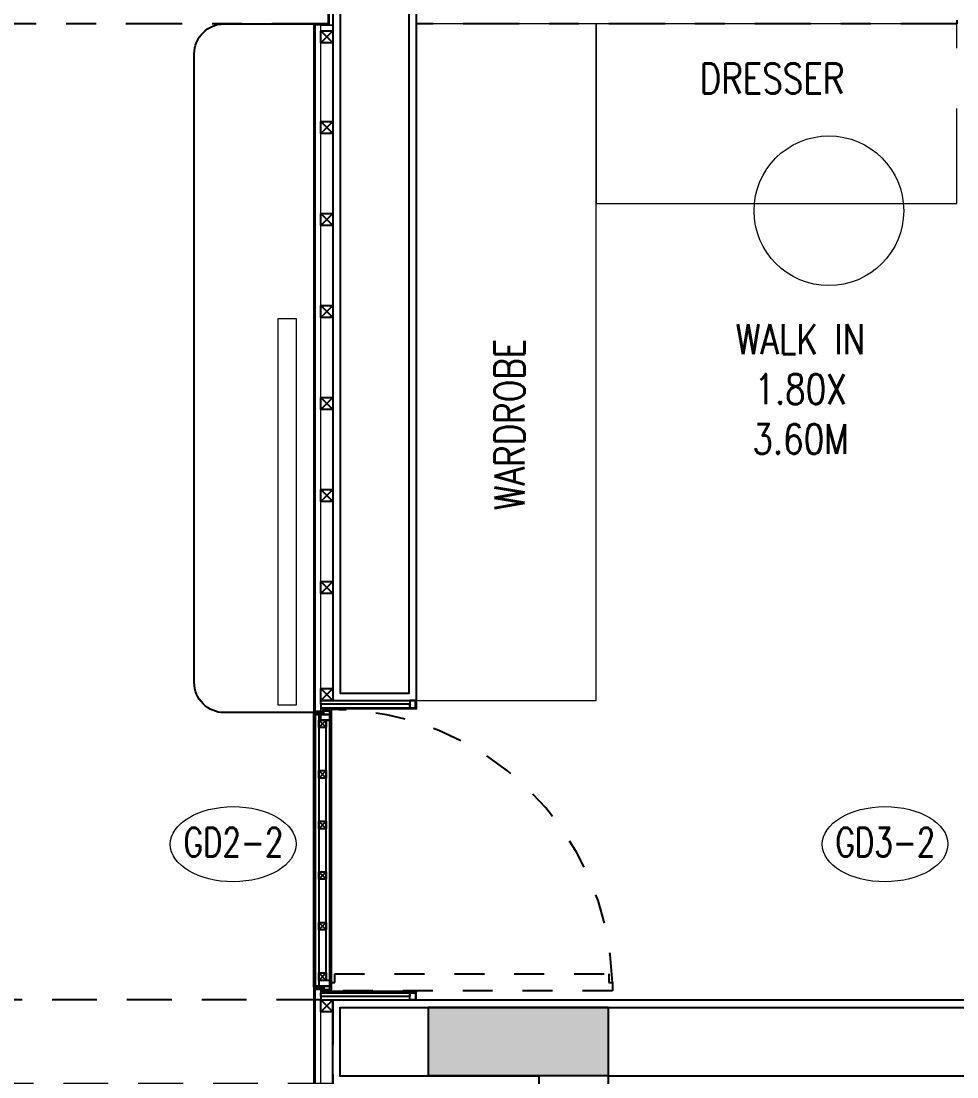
# Model space of a CAD drawing. Header units: metres. Extents: x 42 to 199, y -121 to 268.
# Drawn here: x 90.9 to 94.026, y -58.395 to -54.869 of the extents above; entities that cross this region are included whole.
import ezdxf
from ezdxf.enums import TextEntityAlignment as Align

# ---------------------------------------------------------------- set-up
doc = ezdxf.new("R2010")
doc.units = ezdxf.units.M
doc.header["$LTSCALE"] = 0.3
doc.linetypes.add('CENTER', pattern=[2, 1.25, -0.25, 0.25, -0.25])
doc.linetypes.add('HIDDEN', pattern=[0.375, 0.25, -0.125])
doc.layers.get('0').update_dxf_attribs({"color": 8})
for name, color, linetype in [('A-Cols', 8, 'Continuous'), ('A-ELEVATION 3', 8, 'Continuous'), ('A-Furn Fixed', 8, 'Continuous'), ('A-Furn-Fixd', 8, 'Continuous'), ('A-Hidden-Above', 8, 'HIDDEN'), ('A-Pelmet', 8, 'CENTER'), ('A-TEXT ARCHITECURAL', 8, 'Continuous'), ('A-Wall-Full', 8, 'Continuous'), ('A-Wall-Plst', 8, 'Continuous')]:
    doc.layers.add(name, color=color, linetype=linetype)
for name, color, linetype, lineweight in [('A-Door', 8, 'Continuous', 9), ('A-DOOR TAGS', 8, 'Continuous', 9), ('A-Furniture', 8, 'Continuous', 0), ('DA HOUSE ARCH LAYOUT', 8, 'Continuous', 9)]:
    doc.layers.add(name, color=color, linetype=linetype, lineweight=lineweight)
doc.styles.add('ROMANS', font='romans.shx', dxfattribs={"width": 0.8, "height": 0.5})
doc.styles.add('RomanS-Narrow', font='romans.shx', dxfattribs={"width": 0.75})

# ---------------------------------------------------------------- blocks, each defined once
blk = doc.blocks.new('FK_R_BLR_FINAL FLOOR PLANS_24.09.2020$0$Door Legend-flat-46')
at = {"color": 8, "linetype": 'ByBlock'}
blk.add_ellipse((-0.0021, 0.106), major_axis=(0.21, 0.0004), ratio=0.597277, start_param=-3.141592653589793, end_param=3.141592653589793, dxfattribs=at)
blk = doc.blocks.new('zw$4E21')
at = {"layer": 'A-Cols', "ltscale": 0.25}
h = blk.add_hatch(color=8, dxfattribs=at)
h.dxf.hatch_style = 1
h.paths.add_polyline_path([(0.3, 0.115), (0.3, -0.115), (-0.3, -0.115), (-0.3, 0.115)])
at = {"layer": 'A-Cols', "color": 8, "ltscale": 0.25}
blk.add_lwpolyline([(0.3, 0.115), (0.3, -0.115), (-0.3, -0.115), (-0.3, 0.115)], close=True, dxfattribs=at)
blk = doc.blocks.new('zw$CABC')
at = {"layer": 'A-ELEVATION 3'}
for p, q in [((0, 0), (-0.04, 0.04)), ((0, 0.04), (-0.04, 0))]:
    blk.add_line(p, q, dxfattribs=at)
blk.add_lwpolyline([(-0.04, 0.04), (0, 0.04), (0, 0), (-0.04, 0)], close=True, dxfattribs=at)
blk = doc.blocks.new('BEAM LAYOUTS AND DEPTS AS PER SITE')
at = {"layer": 'A-Hidden-Above', "color": 8, "ltscale": 2}
blk.add_lwpolyline([(91.9413, -58.418), (88.2533, -58.418), (88.2533, -58.1368), (91.9413, -58.1368)], close=True, dxfattribs=at)
blk = doc.blocks.new('DA HOUSE ARCH LAYOUT')
at = {"layer": 'A-Door', "color": 8, "linetype": 'Continuous'}
for points in [[(-5.2209, 6.05), (-5.2169, 6.05), (-5.2169, 5.746), (-5.2209, 5.75)], [(-5.2169, 6.05), (-5.2049, 6.05), (-5.2049, 5.746), (-5.2169, 5.746)], [(-5.2679, 5.75), (-5.2209, 5.75), (-5.2169, 5.746), (-5.2639, 5.746)], [(-5.2449, 5.746), (-5.2639, 5.746), (-5.2639, 3.4538), (-5.2449, 3.4538)], [(-5.2449, 5.746), (-5.2049, 5.746), (-5.2049, 5.727), (-5.2449, 5.727)]]:
    blk.add_lwpolyline(points, close=True, dxfattribs=at)
for points in [[(-5.2449, 3.4538), (-5.2449, 3.4659), (-5.2409, 3.4619), (-5.2409, 3.4498), (-5.2449, 3.4538)], [(-5.2389, 3.4478), (-5.2389, 3.4599), (-5.2349, 3.4559), (-5.2349, 3.4438), (-5.2389, 3.4478)], [(-4.9291, 3.4659), (-4.9291, 3.486), (-4.9251, 3.486), (-4.9251, 3.4619), (-4.9291, 3.4659)], [(-5.2449, 2.5262), (-5.2449, 2.5141), (-5.2409, 2.5181), (-5.2409, 2.5302), (-5.2449, 2.5262)], [(-4.9291, 2.5141), (-4.9291, 2.494), (-4.9251, 2.494), (-4.9251, 2.5181), (-4.9291, 2.5141)]]:
    blk.add_lwpolyline(points, dxfattribs=at)
at = {"layer": 'A-Furn Fixed', "color": 8}
for points in [[(-5.2409, 3.4619), (-5.2449, 3.4659), (-4.9291, 3.4659), (-4.9251, 3.4619)], [(-5.2409, 2.5181), (-5.2449, 2.5141), (-4.9291, 2.5141), (-4.9251, 2.5181)]]:
    blk.add_lwpolyline(points, close=True, dxfattribs=at)
at = {"layer": 'A-Furn-Fixd', "color": 8}
blk.add_lwpolyline([(-5.5679, 5.75), (-5.2679, 5.75), (-5.2679, 3.4498), (-5.5679, 3.4498, -0.414214), (-5.6679, 3.5498), (-5.6679, 5.65, -0.414214)], format="xyb", close=True, dxfattribs=at)
for points in [[(-5.2639, 5.746), (-5.2679, 5.75), (-5.2679, 3.4498), (-5.2639, 3.4538)], [(-4.9476, 3.478), (-5.2449, 3.478), (-5.2449, 3.49), (-4.9476, 3.49)], [(-4.9476, 3.478), (-5.2449, 3.478), (-5.2449, 3.4659), (-4.9476, 3.4659)], [(-5.2109, 3.4599), (-5.2149, 3.4559), (-5.2349, 3.4559), (-5.2389, 3.4599)], [(-5.2109, 2.5201), (-5.2149, 2.5241), (-5.2149, 3.4559), (-5.2109, 3.4599)], [(-4.9291, 3.4659), (-4.9291, 3.49), (-4.9476, 3.49), (-4.9476, 3.4659)], [(-5.2409, 3.4498), (-5.2449, 3.4538), (-5.2639, 3.4538), (-5.2679, 3.4498)], [(-5.2389, 3.4478), (-5.2349, 3.4438), (-5.2639, 3.4438), (-5.2679, 3.4478)], [(-5.2679, 3.4478), (-5.2639, 3.4438), (-5.2639, 2.5362), (-5.2679, 2.5322)], [(-5.2639, 3.4438), (-5.2519, 3.4438), (-5.2519, 2.5362), (-5.2639, 2.5362)], [(-5.2149, 3.4438), (-5.2149, 3.4248), (-5.2449, 3.4248), (-5.2449, 3.4438)], [(-5.2349, 3.4559), (-5.2149, 3.4559), (-5.2149, 3.4438), (-5.2349, 3.4438)], [(-5.2269, 3.4248), (-5.2149, 3.4248), (-5.2149, 2.5552), (-5.2269, 2.5552)], [(-5.2149, 2.5362), (-5.2149, 2.5552), (-5.2519, 2.5552), (-5.2519, 2.5362)], [(-5.2389, 2.5322), (-5.2349, 2.5362), (-5.2639, 2.5362), (-5.2679, 2.5322)], [(-5.2409, 2.5302), (-5.2449, 2.5262), (-5.2639, 2.5262), (-5.2679, 2.5302)], [(-5.2679, 2.5302), (-5.2679, 1.76), (-5.2639, 1.764), (-5.2639, 2.5262)], [(-5.2449, 2.5262), (-5.2449, 2.49), (-5.2639, 2.49), (-5.2639, 2.5262)], [(-4.9481, 2.502), (-5.2449, 2.502), (-5.2449, 2.5141), (-4.9481, 2.5141)], [(-5.2389, 2.5201), (-5.2349, 2.5241), (-5.2349, 2.5362), (-5.2389, 2.5322)], [(-5.2109, 2.5201), (-5.2149, 2.5241), (-5.2349, 2.5241), (-5.2389, 2.5201)], [(-5.2349, 2.5241), (-5.2149, 2.5241), (-5.2149, 2.5362), (-5.2349, 2.5362)], [(-4.9291, 2.5141), (-4.9291, 2.49), (-4.9481, 2.49), (-4.9481, 2.5141)], [(-4.9481, 2.502), (-5.2449, 2.502), (-5.2449, 2.49), (-4.9481, 2.49)]]:
    blk.add_lwpolyline(points, close=True, dxfattribs=at)
at = {"layer": 'A-Furniture', "color": 8}
for points in [[(-3.12, 5.75), (-4.3251, 5.75), (-4.3251, 5.15), (-3.12, 5.15)], [(-5.3874, 4.7661), (-5.3274, 4.7661), (-5.3274, 3.4751), (-5.3874, 3.4751)], [(-5.2449, 2.49), (-5.2639, 2.49), (-5.2639, 1.764), (-5.2449, 1.764)]]:
    blk.add_lwpolyline(points, close=True, dxfattribs=at)
blk.add_circle((-3.5477, 5.1261), 0.25, dxfattribs=at)
at = {"layer": 'A-Hidden-Above', "color": 8, "ltscale": 0.5}
blk.add_lwpolyline([(-5.2109, 2.5201), (-5.2109, 2.5481), (-5.1987, 2.5481), (-5.1987, 2.5771), (-4.2832, 2.5771), (-4.2832, 2.5481), (-4.2711, 2.5481), (-4.2711, 2.5201), (-5.2109, 2.5201)], dxfattribs=at)
blk.add_arc((-5.205, 2.5257), 0.9342, 1.3704, 90.3618, dxfattribs=at)
at = {"layer": 'A-Pelmet', "color": 8, "ltscale": 0.5}
blk.add_lwpolyline([(-10.1698, 6.05), (-5.2209, 6.05), (-5.2209, 5.75), (-10.1698, 5.75)], close=True, dxfattribs=at)
at = {"layer": 'A-Wall-Full', "color": 8, "transparency": 33554687}
blk.add_lwpolyline([(-5.1799, 6.305), (-5.1799, 3.515), (-4.9501, 3.515), (-4.9501, 6.305)], close=True, dxfattribs=at)
at = {"layer": 'A-Cols', "color": 8, "ltscale": 0.25}
blk.add_blockref('zw$4E21', (-4.585, 2.3512), dxfattribs=at)
at = {"layer": 'A-DOOR TAGS', "color": 8}
ref = blk.add_blockref('FK_R_BLR_FINAL FLOOR PLANS_24.09.2020$0$Door Legend-flat-46', (-5.5357, 2.9042), dxfattribs=at)
ref.add_attrib('D1', 'GD2-2', dxfattribs={"layer": '0', "height": 0.096, "style": 'RomanS-Narrow', "width": 0.75}).set_placement((-5.5367, 3.0173, 0), align=Align.MIDDLE)
ref = blk.add_blockref('FK_R_BLR_FINAL FLOOR PLANS_24.09.2020$0$Door Legend-flat-46', (-3.3579, 2.9042), dxfattribs=at)
ref.add_attrib('D1', 'GD3-2', dxfattribs={"layer": '0', "height": 0.096, "style": 'RomanS-Narrow', "width": 0.75}).set_placement((-3.3589, 3.0173, 0), align=Align.MIDDLE)
at = {"layer": 'A-ELEVATION 3', "color": 8}
for p in [(-5.2049, 5.687), (-5.2049, 5.3837), (-5.2049, 5.0764), (-5.2049, 4.7691), (-5.2049, 4.4619), (-5.2049, 4.1546), (-5.2049, 3.8473), (-5.2049, 3.49), (-5.2049, 2.45)]:
    blk.add_blockref('zw$CABC', p, dxfattribs=at)
at = {"layer": 'A-ELEVATION 3', "color": 8, "xscale": 0.6251858488551392, "yscale": 0.6251858488551392, "zscale": 0.6251858488551392}
for p in [(-5.2269, 3.3998), (-5.2269, 3.2309), (-5.2269, 3.062), (-5.2269, 2.8931), (-5.2269, 2.7241), (-5.2269, 2.5552)]:
    blk.add_blockref('zw$CABC', p, dxfattribs=at)
at = {"layer": 'A-TEXT ARCHITECURAL', "color": 8, "insert": (-4.6644, 4.1263), "char_height": 0.1, "width": 2.017239, "attachment_point": 1, "rotation": 90, "style": 'ROMANS', "bg_fill": 2}
blk.add_mtext('WARDROBE', dxfattribs=at)
at = {"layer": 'A-TEXT ARCHITECURAL', "color": 8, "insert": (-4.0258, 4.747), "char_height": 0.1, "width": 0.767088, "attachment_point": 1, "style": 'ROMANS'}
blk.add_mtext('\\pxqc;WALK IN\\P1.80X\\P3.60M', dxfattribs=at)
at = {"layer": 'A-Furniture', "color": 8}
blk.add_lwpolyline([(-4.3251, 5.75), (-4.9251, 5.75), (-4.9251, 3.49), (-4.3251, 3.49)], close=True, dxfattribs=at)
at = {"layer": 'A-Pelmet', "color": 8, "ltscale": 0.5}
blk.add_lwpolyline([(-4.9251, 6.05), (-3.12, 6.05), (-3.12, 5.75), (-4.9251, 5.75)], close=True, dxfattribs=at)
at = {"layer": 'A-Wall-Full', "color": 8, "transparency": 33554687}
for points in [[(-0.255, -2.495), (-0.255, 2.235), (-4.285, 2.235), (-4.285, -2.545)], [(-4.515, -2.545), (-4.515, 2.235), (-5.1799, 2.235), (-5.1799, 2.465), (-3.1649, 2.465), (-0.8549, 2.465), (-0.28, 2.465), (0, 2.465), (0.9701, 2.465), (0.9701, 5.56), (0.9701, 5.56), (0.9701, 5.585), (0.4251, 5.585), (0.425, 5.695), (1.555, 5.695), (1.555, 6.305), (1.785, 6.305), (1.785, 5.72), (1.785, 5.465), (1.1501, 5.465), (1.1501, 2.955), (1.785, 2.955), (1.7851, -0.255)]]:
    blk.add_lwpolyline(points, dxfattribs=at)
at = {"layer": 'A-Wall-Plst', "color": 8}
blk.add_lwpolyline([(-5.2049, 6.33), (-5.2049, 3.49), (-4.9251, 3.49), (-4.9251, 6.05), (-4.2701, 6.05), (-4.2701, 6.33)], close=True, dxfattribs=at)
blk.add_lwpolyline([(-5.2049, 2.21), (-5.2049, 2.49), (-3.1649, 2.49), (-0.8549, 2.49), (-0.28, 2.49), (0, 2.49), (0.9451, 2.49), (0.9451, 3.89), (0.255, 3.89), (0.255, 4.09), (0.9451, 4.09), (0.9451, 5.56), (0.4501, 5.56), (0.4501, 5.44), (0.25, 5.44), (0.25, 6.33), (0.45, 6.33), (0.45, 5.72), (1.53, 5.72), (1.53, 6.33), (1.81, 6.33)], dxfattribs=at)
at = {"layer": 'A-TEXT ARCHITECURAL', "color": 8, "insert": (-3.9791, 5.6182), "char_height": 0.1, "width": 2.017239, "attachment_point": 1, "style": 'ROMANS', "bg_fill": 2}
blk.add_mtext('DRESSER', dxfattribs=at)
at = {"layer": 'A-Cols', "color": 8}
blk.add_blockref('BEAM LAYOUTS AND DEPTS AS PER SITE', (-97.1462, 60.628), dxfattribs=at)

msp = doc.modelspace()

# ---------------------------------------------------------------- block references
at = {"layer": 'DA HOUSE ARCH LAYOUT'}
msp.add_blockref('DA HOUSE ARCH LAYOUT', (97.1462, -60.628), dxfattribs=at)

doc.saveas('drawing.dxf')
